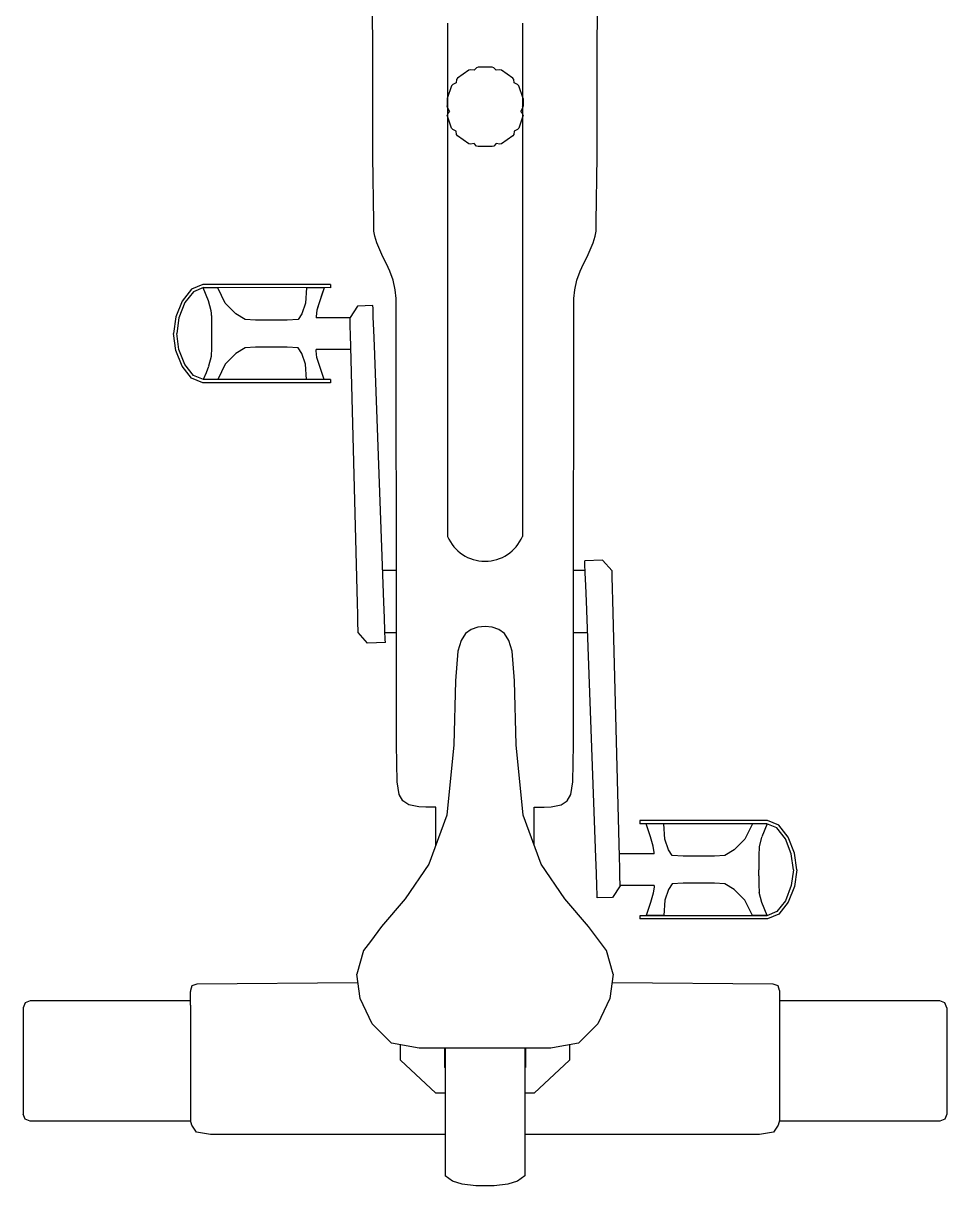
# Model space of a CAD drawing. Header units: millimetres. Extents: x 71819 to 78266, y 23672 to 38445.
# Drawn here: x 76910.3 to 76969.4, y 26123.4 to 26197.9 of the extents above; entities that cross this region are included whole.
import ezdxf

# ---------------------------------------------------------------- set-up
doc = ezdxf.new("R2010")
doc.units = ezdxf.units.MM
doc.layers.add('Plan Archi', color=8, linetype='Continuous')

msp = doc.modelspace()

# ---------------------------------------------------------------- linework, layer by layer
at = {"layer": 'Plan Archi'}
for p, q in [((76937.482, 26197.856), (76937.482, 26196.312)), ((76942.27, 26197.856), (76942.27, 26196.312)), ((76937.482, 26196.312), (76937.482, 26165)), ((76942.27, 26196.312), (76942.27, 26165)), ((76938.832, 26194.847), (76938.106, 26194.341)), ((76938.94, 26194.873), (76938.832, 26194.847)), ((76939.179, 26194.844), (76938.94, 26194.873)), ((76939.337, 26194.997), (76939.179, 26194.844)), ((76939.437, 26195.036), (76939.337, 26194.997)), ((76940.335, 26195.036), (76939.437, 26195.036)), ((76940.435, 26194.997), (76940.335, 26195.036)), ((76940.594, 26194.844), (76940.435, 26194.997)), ((76940.832, 26194.873), (76940.594, 26194.844)), ((76940.94, 26194.847), (76940.832, 26194.873)), ((76941.666, 26194.341), (76940.94, 26194.847)), ((76938.034, 26194.047), (76937.807, 26193.931)), ((76938.052, 26194.254), (76938.034, 26194.047)), ((76938.106, 26194.341), (76938.052, 26194.254)), ((76941.72, 26194.254), (76941.666, 26194.341)), ((76941.738, 26194.047), (76941.72, 26194.254)), ((76941.965, 26193.931), (76941.738, 26194.047)), ((76937.732, 26193.847), (76937.454, 26193.029)), ((76937.482, 26193.296), (76937.482, 26193.11)), ((76937.807, 26193.931), (76937.732, 26193.847)), ((76942.04, 26193.847), (76941.965, 26193.931)), ((76942.318, 26193.029), (76942.04, 26193.847)), ((76942.27, 26193.296), (76942.27, 26193.169)), ((76937.454, 26193.029), (76937.454, 26192.574)), ((76937.468, 26192.463), (76937.454, 26192.574)), ((76942.318, 26192.574), (76942.276, 26192.505)), ((76942.305, 26192.463), (76942.276, 26192.505)), ((76942.318, 26193.029), (76942.318, 26192.574)), ((76937.468, 26192.063), (76937.454, 26191.964)), ((76937.732, 26191.145), (76937.454, 26191.964)), ((76937.597, 26192.236), (76937.468, 26192.463)), ((76937.597, 26192.236), (76937.468, 26192.063)), ((76942.318, 26191.964), (76942.04, 26191.145)), ((76942.305, 26192.463), (76942.175, 26192.236)), ((76942.305, 26192.063), (76942.175, 26192.236)), ((76942.318, 26191.964), (76942.305, 26192.063)), ((76937.807, 26191.062), (76937.732, 26191.145)), ((76938.034, 26190.946), (76937.807, 26191.062)), ((76941.965, 26191.062), (76941.738, 26190.946)), ((76942.04, 26191.145), (76941.965, 26191.062)), ((76938.052, 26190.738), (76938.034, 26190.946)), ((76938.106, 26190.651), (76938.052, 26190.738)), ((76938.832, 26190.146), (76938.106, 26190.651)), ((76941.666, 26190.651), (76940.94, 26190.146)), ((76941.72, 26190.738), (76941.666, 26190.651)), ((76941.738, 26190.946), (76941.72, 26190.738)), ((76938.94, 26190.12), (76938.832, 26190.146)), ((76939.179, 26190.148), (76938.94, 26190.12)), ((76939.337, 26189.996), (76939.179, 26190.148)), ((76939.437, 26189.957), (76939.337, 26189.996)), ((76940.335, 26189.957), (76939.437, 26189.957)), ((76940.435, 26189.996), (76940.335, 26189.957)), ((76940.594, 26190.148), (76940.435, 26189.996)), ((76940.832, 26190.12), (76940.594, 26190.148)), ((76940.94, 26190.146), (76940.832, 26190.12)), ((76921.083, 26180.83), (76920.487, 26180.07)), ((76921.205, 26180.668), (76920.663, 26179.969)), ((76921.813, 26181.129), (76921.083, 26180.83)), ((76921.852, 26180.93), (76921.205, 26180.668)), ((76929.985, 26181.129), (76921.813, 26181.129)), ((76921.95, 26180.922), (76921.832, 26180.922)), ((76922.176, 26180.086), (76921.832, 26180.922)), ((76929.985, 26180.926), (76921.852, 26180.93)), ((76922.302, 26180.922), (76921.95, 26180.922)), ((76922.655, 26180.922), (76922.302, 26180.922)), ((76922.772, 26180.922), (76922.655, 26180.922)), ((76923.252, 26179.927), (76922.772, 26180.922)), ((76928.45, 26180.922), (76928.375, 26179.927)), ((76928.59, 26180.922), (76928.45, 26180.922)), ((76929.011, 26180.922), (76928.59, 26180.922)), ((76929.431, 26180.922), (76929.011, 26180.922)), ((76929.571, 26180.922), (76929.295, 26180.091)), ((76929.571, 26180.922), (76929.426, 26180.491)), ((76929.571, 26180.922), (76929.431, 26180.922)), ((76929.985, 26181.129), (76929.985, 26180.926)), ((76920.487, 26180.07), (76920.085, 26179.053)), ((76920.663, 26179.969), (76920.281, 26179.002)), ((76922.182, 26180.067), (76922.176, 26180.086)), ((76922.343, 26179.447), (76922.177, 26180.085)), ((76923.935, 26179.248), (76923.252, 26179.927)), ((76928.375, 26179.927), (76928.143, 26179.248)), ((76929.295, 26180.091), (76929.121, 26179.495)), ((76929.295, 26180.091), (76929.192, 26179.755)), ((76929.426, 26180.491), (76929.295, 26180.091)), ((76922.366, 26179.287), (76922.343, 26179.447)), ((76922.367, 26179.146), (76922.366, 26179.287)), ((76922.367, 26179.146), (76922.367, 26179.095)), ((76924.528, 26178.886), (76923.935, 26179.248)), ((76928.143, 26179.248), (76927.905, 26178.886)), ((76929.121, 26179.495), (76929.065, 26179.077)), ((76929.192, 26179.755), (76929.121, 26179.495)), ((76931.724, 26179.753), (76931.238, 26179.024)), ((76932.699, 26179.789), (76931.724, 26179.753)), ((76932.707, 26179.586), (76932.699, 26179.789)), ((76932.727, 26179.033), (76932.707, 26179.586)), ((76920.085, 26179.053), (76919.937, 26177.984)), ((76920.281, 26179.002), (76920.14, 26177.984)), ((76922.367, 26179.095), (76922.367, 26177.071)), ((76925.194, 26178.839), (76924.528, 26178.886)), ((76927.212, 26178.839), (76925.194, 26178.839)), ((76927.905, 26178.886), (76927.212, 26178.839)), ((76929.065, 26179.077), (76929.064, 26178.989)), ((76931.239, 26178.989), (76929.064, 26178.989)), ((76929.065, 26179.077), (76929.065, 26178.989)), ((76931.241, 26178.877), (76931.238, 26179.024)), ((76931.252, 26178.476), (76931.241, 26178.877)), ((76931.267, 26177.88), (76931.252, 26178.476)), ((76932.758, 26178.212), (76932.727, 26179.033)), ((76920.085, 26176.915), (76919.937, 26177.984)), ((76920.281, 26176.967), (76920.14, 26177.984)), ((76931.286, 26177.15), (76931.267, 26177.88)), ((76932.795, 26177.208), (76932.758, 26178.212)), ((76920.487, 26175.898), (76920.085, 26176.915)), ((76920.663, 26175.999), (76920.281, 26176.967)), ((76922.367, 26177.071), (76922.345, 26176.518)), ((76924.528, 26177.076), (76923.935, 26176.714)), ((76925.194, 26177.123), (76924.528, 26177.076)), ((76927.212, 26177.123), (76925.194, 26177.123)), ((76927.905, 26177.076), (76927.212, 26177.123)), ((76928.143, 26176.714), (76927.905, 26177.076)), ((76929.065, 26176.885), (76929.064, 26176.961)), ((76931.291, 26176.961), (76929.064, 26176.961)), ((76929.065, 26176.885), (76929.065, 26176.961)), ((76929.121, 26176.467), (76929.065, 26176.885)), ((76931.71, 26160.731), (76931.286, 26177.15)), ((76933.401, 26160.791), (76932.795, 26177.208)), ((76922.343, 26176.514), (76922.182, 26175.895)), ((76922.347, 26176.543), (76922.343, 26176.514)), ((76923.935, 26176.714), (76923.252, 26176.035)), ((76928.375, 26176.035), (76928.143, 26176.714)), ((76929.295, 26175.871), (76929.121, 26176.467)), ((76937.482, 26176.182), (76937.482, 26165.297)), ((76921.083, 26175.138), (76920.487, 26175.898)), ((76921.205, 26175.3), (76920.663, 26175.999)), ((76922.017, 26175.471), (76921.835, 26175.046)), ((76922.176, 26175.876), (76922.017, 26175.471)), ((76923.252, 26176.035), (76922.772, 26175.04)), ((76928.45, 26175.042), (76928.375, 26176.035)), ((76929.57, 26175.042), (76929.295, 26175.871)), ((76921.813, 26174.84), (76921.083, 26175.138)), ((76921.852, 26175.039), (76921.205, 26175.3)), ((76929.985, 26174.84), (76921.813, 26174.84)), ((76921.95, 26175.04), (76921.848, 26175.04)), ((76929.985, 26175.042), (76921.852, 26175.039)), ((76922.302, 26175.04), (76921.95, 26175.04)), ((76922.655, 26175.04), (76922.302, 26175.04)), ((76922.772, 26175.04), (76922.655, 26175.04)), ((76929.985, 26175.042), (76929.985, 26174.84)), ((76947.403, 26163.48), (76946.27, 26163.438)), ((76948.008, 26162.791), (76947.403, 26163.48)), ((76934.215, 26162.812), (76933.327, 26162.812)), ((76946.293, 26162.812), (76945.537, 26162.812)), ((76946.277, 26163.235), (76946.27, 26163.438)), ((76946.298, 26162.682), (76946.277, 26163.235)), ((76948.012, 26162.645), (76948.008, 26162.791)), ((76946.328, 26161.861), (76946.298, 26162.682)), ((76948.022, 26162.243), (76948.012, 26162.645)), ((76948.033, 26161.844), (76948.022, 26162.243)), ((76946.365, 26160.857), (76946.328, 26161.861)), ((76948.034, 26161.808), (76948.033, 26161.844)), ((76948.038, 26161.647), (76948.034, 26161.808)), ((76948.057, 26160.917), (76948.038, 26161.647)), ((76931.729, 26160.001), (76931.71, 26160.731)), ((76933.438, 26159.787), (76933.401, 26160.791)), ((76946.972, 26144.44), (76946.365, 26160.857)), ((76948.481, 26144.499), (76948.057, 26160.917)), ((76931.744, 26159.405), (76931.729, 26160.001)), ((76933.469, 26158.967), (76933.438, 26159.787)), ((76931.754, 26159.004), (76931.744, 26159.405)), ((76938.986, 26159.052), (76938.629, 26158.784)), ((76939.414, 26159.191), (76938.986, 26159.052)), ((76939.876, 26159.228), (76939.414, 26159.191)), ((76940.338, 26159.191), (76939.876, 26159.228)), ((76940.765, 26159.052), (76940.338, 26159.191)), ((76941.123, 26158.784), (76940.765, 26159.052)), ((76931.758, 26158.857), (76931.754, 26159.004)), ((76932.363, 26158.168), (76931.758, 26158.857)), ((76933.489, 26158.413), (76933.469, 26158.967)), ((76934.215, 26158.836), (76933.473, 26158.836)), ((76933.497, 26158.21), (76933.489, 26158.413)), ((76938.344, 26158.335), (76938.132, 26157.656)), ((76938.629, 26158.784), (76938.344, 26158.335)), ((76941.408, 26158.335), (76941.123, 26158.784)), ((76941.62, 26157.656), (76941.408, 26158.335)), ((76946.44, 26158.836), (76945.537, 26158.836)), ((76933.497, 26158.21), (76932.363, 26158.168)), ((76938.132, 26157.656), (76937.98, 26155.76)), ((76941.772, 26155.76), (76941.62, 26157.656)), ((76937.98, 26155.76), (76937.876, 26151.659)), ((76941.876, 26151.659), (76941.772, 26155.76)), ((76937.876, 26151.659), (76937.435, 26147.148)), ((76942.317, 26147.148), (76941.876, 26151.659)), ((76937.435, 26147.148), (76936.273, 26144.023)), ((76943.479, 26144.023), (76942.317, 26147.148)), ((76957.953, 26146.809), (76949.781, 26146.809)), ((76949.781, 26146.809), (76949.781, 26146.606)), ((76957.914, 26146.61), (76949.781, 26146.606)), ((76950.472, 26145.778), (76950.196, 26146.606)), ((76951.391, 26145.613), (76951.317, 26146.607)), ((76956.994, 26146.608), (76956.514, 26145.613)), ((76957.112, 26146.608), (76956.994, 26146.608)), ((76957.464, 26146.608), (76957.112, 26146.608)), ((76957.817, 26146.608), (76957.464, 26146.608)), ((76957.932, 26146.603), (76957.59, 26145.772)), ((76957.918, 26146.608), (76957.817, 26146.608)), ((76958.561, 26146.348), (76957.914, 26146.61)), ((76958.683, 26146.51), (76957.953, 26146.809)), ((76959.28, 26145.75), (76958.683, 26146.51)), ((76950.646, 26145.181), (76950.472, 26145.778)), ((76951.623, 26144.934), (76951.391, 26145.613)), ((76956.514, 26145.613), (76955.831, 26144.934)), ((76957.585, 26145.754), (76957.424, 26145.134)), ((76959.104, 26145.649), (76958.561, 26146.348)), ((76959.486, 26144.682), (76959.104, 26145.649)), ((76959.682, 26144.733), (76959.28, 26145.75)), ((76950.701, 26144.764), (76950.646, 26145.181)), ((76951.862, 26144.572), (76951.623, 26144.934)), ((76955.831, 26144.934), (76955.239, 26144.572)), ((76957.421, 26145.131), (76957.4, 26144.577)), ((76957.424, 26145.134), (76957.42, 26145.106)), ((76947.009, 26143.436), (76946.972, 26144.44)), ((76950.702, 26144.688), (76948.476, 26144.688)), ((76948.499, 26143.769), (76948.481, 26144.499)), ((76950.702, 26144.688), (76950.701, 26144.764)), ((76950.702, 26144.688), (76950.701, 26144.764)), ((76952.555, 26144.526), (76951.862, 26144.572)), ((76954.573, 26144.526), (76952.555, 26144.526)), ((76955.239, 26144.572), (76954.573, 26144.526)), ((76957.4, 26144.577), (76957.4, 26144.173)), ((76957.4, 26144.577), (76957.4, 26144.458)), ((76957.4, 26144.173), (76957.4, 26143.667)), ((76959.627, 26143.664), (76959.486, 26144.682)), ((76959.829, 26143.664), (76959.682, 26144.733)), ((76936.273, 26144.023), (76934.758, 26141.807)), ((76944.994, 26141.807), (76943.479, 26144.023)), ((76947.039, 26142.616), (76947.009, 26143.436)), ((76948.515, 26143.172), (76948.499, 26143.769)), ((76957.408, 26143.284), (76957.4, 26143.667)), ((76959.627, 26143.664), (76959.486, 26142.647)), ((76959.829, 26143.664), (76959.682, 26142.595)), ((76948.525, 26142.771), (76948.515, 26143.172)), ((76948.529, 26142.625), (76948.525, 26142.771)), ((76950.702, 26142.66), (76948.528, 26142.66)), ((76950.702, 26142.66), (76950.701, 26142.571)), ((76950.702, 26142.66), (76950.701, 26142.571)), ((76951.862, 26142.763), (76951.623, 26142.401)), ((76952.555, 26142.809), (76951.862, 26142.763)), ((76954.573, 26142.809), (76952.555, 26142.809)), ((76955.239, 26142.763), (76954.573, 26142.809)), ((76955.831, 26142.401), (76955.239, 26142.763)), ((76957.408, 26143.284), (76957.408, 26142.967)), ((76957.408, 26142.967), (76957.408, 26142.782)), ((76957.408, 26142.782), (76957.408, 26142.723)), ((76957.408, 26142.723), (76957.424, 26142.201)), ((76959.486, 26142.647), (76959.104, 26141.68)), ((76947.06, 26142.062), (76947.039, 26142.616)), ((76947.067, 26141.859), (76947.06, 26142.062)), ((76948.043, 26141.895), (76947.067, 26141.859)), ((76948.529, 26142.625), (76948.043, 26141.895)), ((76950.646, 26142.154), (76950.472, 26141.557)), ((76950.701, 26142.571), (76950.646, 26142.154)), ((76951.623, 26142.401), (76951.391, 26141.721)), ((76956.514, 26141.721), (76955.831, 26142.401)), ((76957.589, 26141.563), (76957.424, 26142.201)), ((76959.682, 26142.595), (76959.28, 26141.579)), ((76934.758, 26141.807), (76933.259, 26140.024)), ((76946.493, 26140.024), (76944.994, 26141.807)), ((76950.472, 26141.557), (76950.195, 26140.727)), ((76951.391, 26141.721), (76951.317, 26140.727)), ((76956.994, 26140.727), (76956.514, 26141.721)), ((76957.59, 26141.563), (76957.585, 26141.581)), ((76957.934, 26140.727), (76957.59, 26141.563)), ((76959.104, 26141.68), (76958.561, 26140.98)), ((76959.28, 26141.579), (76958.683, 26140.819)), ((76957.914, 26140.719), (76949.781, 26140.723)), ((76949.781, 26140.723), (76949.781, 26140.52)), ((76957.953, 26140.52), (76949.781, 26140.52)), ((76950.336, 26140.727), (76950.195, 26140.727)), ((76950.756, 26140.727), (76950.336, 26140.727)), ((76951.176, 26140.727), (76950.756, 26140.727)), ((76951.317, 26140.727), (76951.176, 26140.727)), ((76957.112, 26140.727), (76956.994, 26140.727)), ((76957.464, 26140.727), (76957.112, 26140.727)), ((76957.817, 26140.727), (76957.464, 26140.727)), ((76957.934, 26140.727), (76957.817, 26140.727)), ((76958.561, 26140.98), (76957.914, 26140.719)), ((76958.683, 26140.819), (76957.953, 26140.52)), ((76933.259, 26140.024), (76932.554, 26139.062)), ((76947.664, 26138.494), (76946.493, 26140.024)), ((76932.554, 26139.062), (76932.088, 26138.494)), ((76932.088, 26138.494), (76931.67, 26136.969)), ((76948.082, 26136.969), (76947.664, 26138.494)), ((76931.876, 26135.416), (76931.67, 26136.969)), ((76948.082, 26136.969), (76947.875, 26135.416)), ((76921.117, 26136.237), (76921.014, 26135.927)), ((76921.424, 26136.343), (76921.117, 26136.237)), ((76931.741, 26136.431), (76921.424, 26136.343)), ((76958.328, 26136.343), (76948.011, 26136.431)), ((76958.635, 26136.237), (76958.328, 26136.343)), ((76958.737, 26135.927), (76958.635, 26136.237)), ((76910.76, 26135.27), (76910.446, 26135.14)), ((76921.014, 26135.27), (76910.76, 26135.27)), ((76921.014, 26135.927), (76921.014, 26135.875)), ((76921.014, 26134.985), (76921.014, 26135.875)), ((76932.644, 26133.801), (76931.876, 26135.416)), ((76947.875, 26135.416), (76947.108, 26133.801)), ((76958.737, 26135.927), (76958.737, 26135.875)), ((76958.737, 26135.875), (76958.737, 26134.985)), ((76968.992, 26135.27), (76958.737, 26135.27)), ((76969.306, 26135.14), (76968.992, 26135.27)), ((76910.446, 26135.14), (76910.316, 26134.826)), ((76910.316, 26134.826), (76910.316, 26134.566)), ((76910.316, 26134.566), (76910.316, 26133.827)), ((76921.014, 26134.985), (76921.014, 26133.424)), ((76958.737, 26134.985), (76958.737, 26133.424)), ((76969.436, 26134.826), (76969.306, 26135.14)), ((76969.436, 26134.826), (76969.436, 26134.566)), ((76969.436, 26134.566), (76969.436, 26133.827)), ((76910.316, 26133.827), (76910.316, 26132.721)), ((76933.889, 26132.567), (76932.644, 26133.801)), ((76947.108, 26133.801), (76945.863, 26132.567)), ((76969.436, 26133.827), (76969.436, 26132.721)), ((76921.014, 26133.424), (76921.014, 26131.485)), ((76958.737, 26133.424), (76958.737, 26131.485)), ((76910.316, 26132.721), (76910.316, 26131.416)), ((76935.657, 26132.24), (76933.889, 26132.567)), ((76934.458, 26131.482), (76934.458, 26132.462)), ((76937.399, 26132.241), (76935.657, 26132.24)), ((76937.282, 26132.241), (76937.282, 26131.013)), ((76937.322, 26132.241), (76937.322, 26129.149)), ((76938.738, 26132.241), (76937.399, 26132.241)), ((76939.876, 26132.241), (76938.738, 26132.241)), ((76941.014, 26132.241), (76939.876, 26132.241)), ((76942.353, 26132.241), (76941.014, 26132.241)), ((76944.095, 26132.24), (76942.353, 26132.241)), ((76942.429, 26132.241), (76942.429, 26129.149)), ((76942.469, 26132.241), (76942.469, 26131.013)), ((76944.205, 26132.256), (76944.095, 26132.24)), ((76945.863, 26132.567), (76944.205, 26132.256)), ((76945.294, 26132.461), (76945.294, 26131.482)), ((76969.436, 26132.721), (76969.436, 26131.416)), ((76921.014, 26131.485), (76921.014, 26129.531)), ((76936.718, 26129.36), (76934.458, 26131.482)), ((76945.294, 26131.482), (76943.034, 26129.36)), ((76958.737, 26131.485), (76958.737, 26129.531)), ((76910.316, 26131.416), (76910.316, 26130.112)), ((76937.322, 26131.013), (76937.282, 26131.013)), ((76942.469, 26131.013), (76942.429, 26131.013)), ((76969.436, 26131.416), (76969.436, 26130.112)), ((76910.316, 26130.112), (76910.316, 26129.006)), ((76969.436, 26130.112), (76969.436, 26129.006)), ((76921.014, 26129.531), (76921.014, 26127.927)), ((76937.322, 26129.36), (76936.718, 26129.36)), ((76943.034, 26129.36), (76942.429, 26129.36)), ((76958.737, 26129.531), (76958.737, 26127.927)), ((76910.316, 26129.006), (76910.316, 26128.267)), ((76937.322, 26129.149), (76937.322, 26124.063)), ((76942.429, 26129.149), (76942.429, 26124.063)), ((76969.436, 26129.006), (76969.436, 26128.267)), ((76910.316, 26128.267), (76910.316, 26128.007)), ((76910.446, 26127.693), (76910.316, 26128.007)), ((76921.014, 26127.927), (76921.014, 26127.602)), ((76921.014, 26127.926), (76921.014, 26127.923)), ((76958.737, 26127.927), (76958.737, 26127.602)), ((76958.737, 26127.926), (76958.737, 26127.923)), ((76969.436, 26128.007), (76969.306, 26127.693)), ((76969.436, 26128.267), (76969.436, 26128.007)), ((76910.76, 26127.563), (76910.446, 26127.693)), ((76921.028, 26127.563), (76910.76, 26127.563)), ((76921.117, 26127.307), (76921.014, 26127.602)), ((76921.416, 26126.867), (76921.117, 26127.307)), ((76958.635, 26127.307), (76958.335, 26126.867)), ((76958.737, 26127.602), (76958.635, 26127.307)), ((76968.992, 26127.563), (76958.724, 26127.563)), ((76969.306, 26127.693), (76968.992, 26127.563)), ((76922.313, 26126.72), (76921.416, 26126.867)), ((76936.718, 26126.72), (76922.313, 26126.72)), ((76937.322, 26126.714), (76936.718, 26126.72)), ((76943.034, 26126.72), (76942.429, 26126.714)), ((76957.439, 26126.72), (76943.034, 26126.72)), ((76958.335, 26126.867), (76957.439, 26126.72)), ((76937.791, 26123.729), (76937.322, 26124.063)), ((76942.429, 26124.063), (76941.961, 26123.729)), ((76938.407, 26123.543), (76937.791, 26123.729)), ((76939.295, 26123.433), (76938.407, 26123.543)), ((76940.457, 26123.433), (76939.295, 26123.433)), ((76941.345, 26123.543), (76940.457, 26123.433)), ((76941.961, 26123.729), (76941.345, 26123.543))]:
    msp.add_line(p, q, dxfattribs=at)
for points in [[(76936.718, 26145.218), (76936.718, 26147.659), (76936.545, 26147.659), (76936.088, 26147.679), (76935.631, 26147.699), (76935.009, 26147.822), (76934.612, 26148.066), (76934.374, 26148.474), (76934.255, 26149.281), (76934.215, 26151.68), (76934.215, 26158.253), (76934.194, 26180.235), (76934.128, 26180.799), (76933.998, 26181.41), (76933.782, 26181.993), (76933.568, 26182.449), (76933.327, 26182.908), (76932.947, 26183.795), (76932.832, 26184.226), (76932.766, 26184.554), (76932.755, 26185.151), (76932.7, 26189.32), (76932.688, 26196.907), (76932.56, 26203.494)], [(76943.034, 26145.218), (76943.034, 26147.659), (76943.207, 26147.659), (76943.664, 26147.679), (76944.121, 26147.699), (76944.743, 26147.822), (76945.14, 26148.066), (76945.378, 26148.474), (76945.497, 26149.281), (76945.537, 26151.68), (76945.537, 26158.253), (76945.558, 26180.235), (76945.624, 26180.799), (76945.754, 26181.41), (76945.97, 26181.993), (76946.184, 26182.449), (76946.425, 26182.908), (76946.805, 26183.795), (76946.92, 26184.226), (76946.986, 26184.554), (76946.997, 26185.151), (76947.052, 26189.32), (76947.064, 26196.907), (76947.192, 26203.494)]]:
    msp.add_lwpolyline(points, dxfattribs=at)
msp.add_arc((76939.876, 26166.01), 2.599, 202.87113, 337.12887, dxfattribs=at)

doc.saveas('drawing.dxf')
